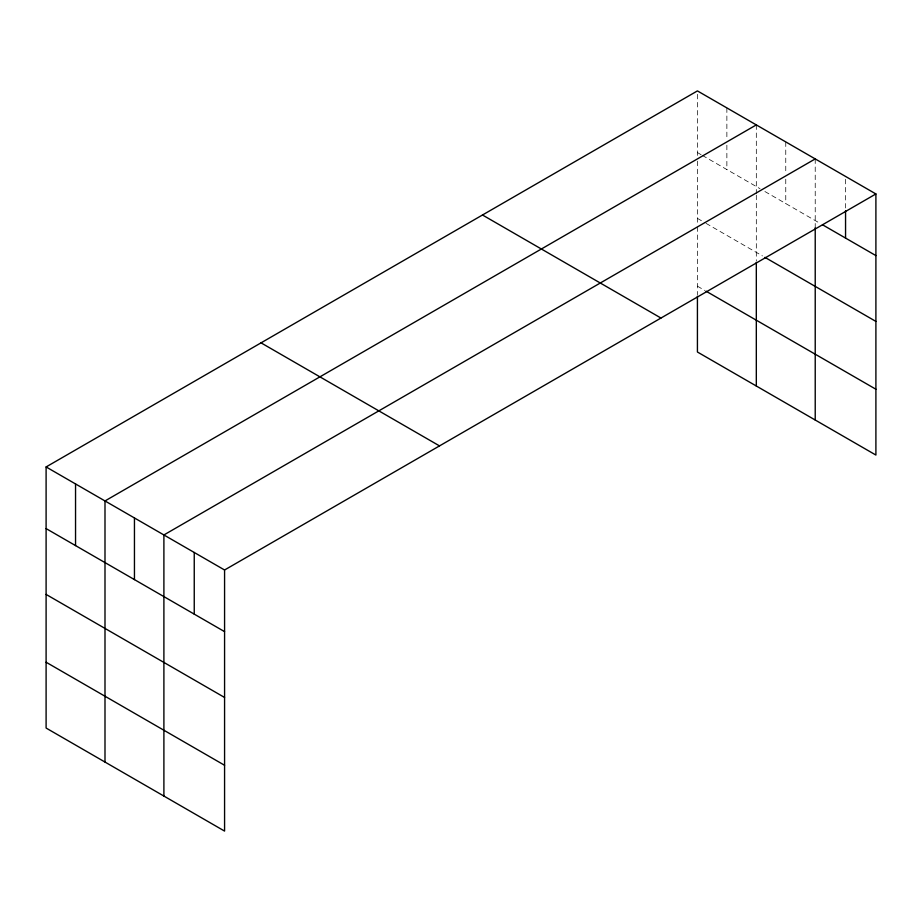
<?xml version="1.0" encoding="UTF-8"?>
<svg xmlns="http://www.w3.org/2000/svg" width="922" height="922" viewBox="0 0 922 922"><rect width="100%" height="100%" fill="white"/><g stroke="black" fill="none" stroke-linecap="round" stroke-linejoin="round"><path stroke-width="0.69" stroke-dasharray="4.61 3.46" d="M697.424 161.143L697.424 225.441M697.424 155.426L697.424 90.909M697.424 152.556L701.1 154.689M702.334 155.392L760.005 188.687M764.903 191.522L820.073 223.378M697.424 218.376L704.788 222.628M706.01 223.343L762.459 255.924M697.424 286.189L704.788 290.442M845.555 179.306L845.555 207.98M815.221 158.918L815.221 227.722M785.763 141.919L785.763 173.463M785.763 179.191L785.763 203.566M756.317 124.908L756.317 193.724M756.317 195.153L756.317 260.857M726.87 107.909L726.87 139.453M726.87 145.192L726.87 169.567M697.424 226.858L697.424 294.775"/><path stroke-width="1.38" d="M875.9 193.954L224.576 569.992L224.576 831.091L46.1 728.046L46.1 466.947L697.424 90.909L875.9 193.954L875.9 455.053L697.424 352.008L697.424 296.204M756.317 124.908L104.993 500.946L104.993 762.056M815.221 158.918L163.897 534.956L163.897 796.055M822.505 224.772L875.9 255.601M764.903 257.342L875.9 321.421M706.01 291.156L875.9 389.234M482.483 214.999L660.959 318.044M261.041 342.857L439.517 445.902M46.1 466.947L224.576 569.992M46.1 528.594L224.576 631.639M46.1 594.413L224.576 697.458M46.1 662.227L224.576 765.272M845.555 210.85L845.555 238.083M815.221 227.722L815.221 420.017M756.317 262.274L756.317 386.018M194.242 552.474L194.242 614.121M134.451 517.957L134.451 579.604M75.546 483.946L75.546 545.594"/></g></svg>
